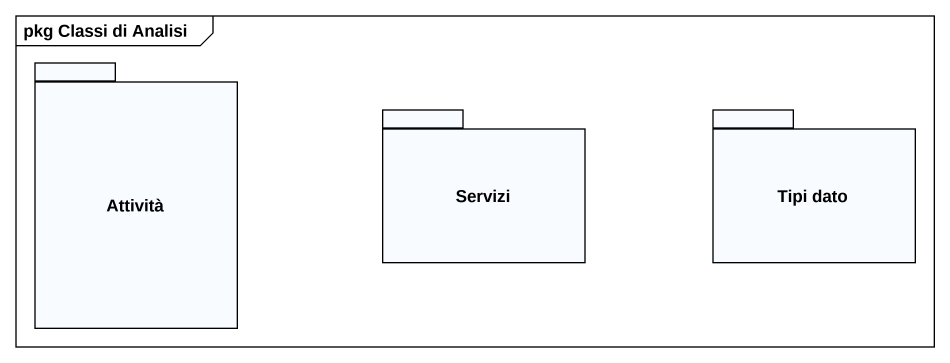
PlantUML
@startuml
mainframe pkg Classi di Analisi
package Attività {
}
package Servizi {
}
package "Tipi dato" as Tipi_dato {
}
@enduml
